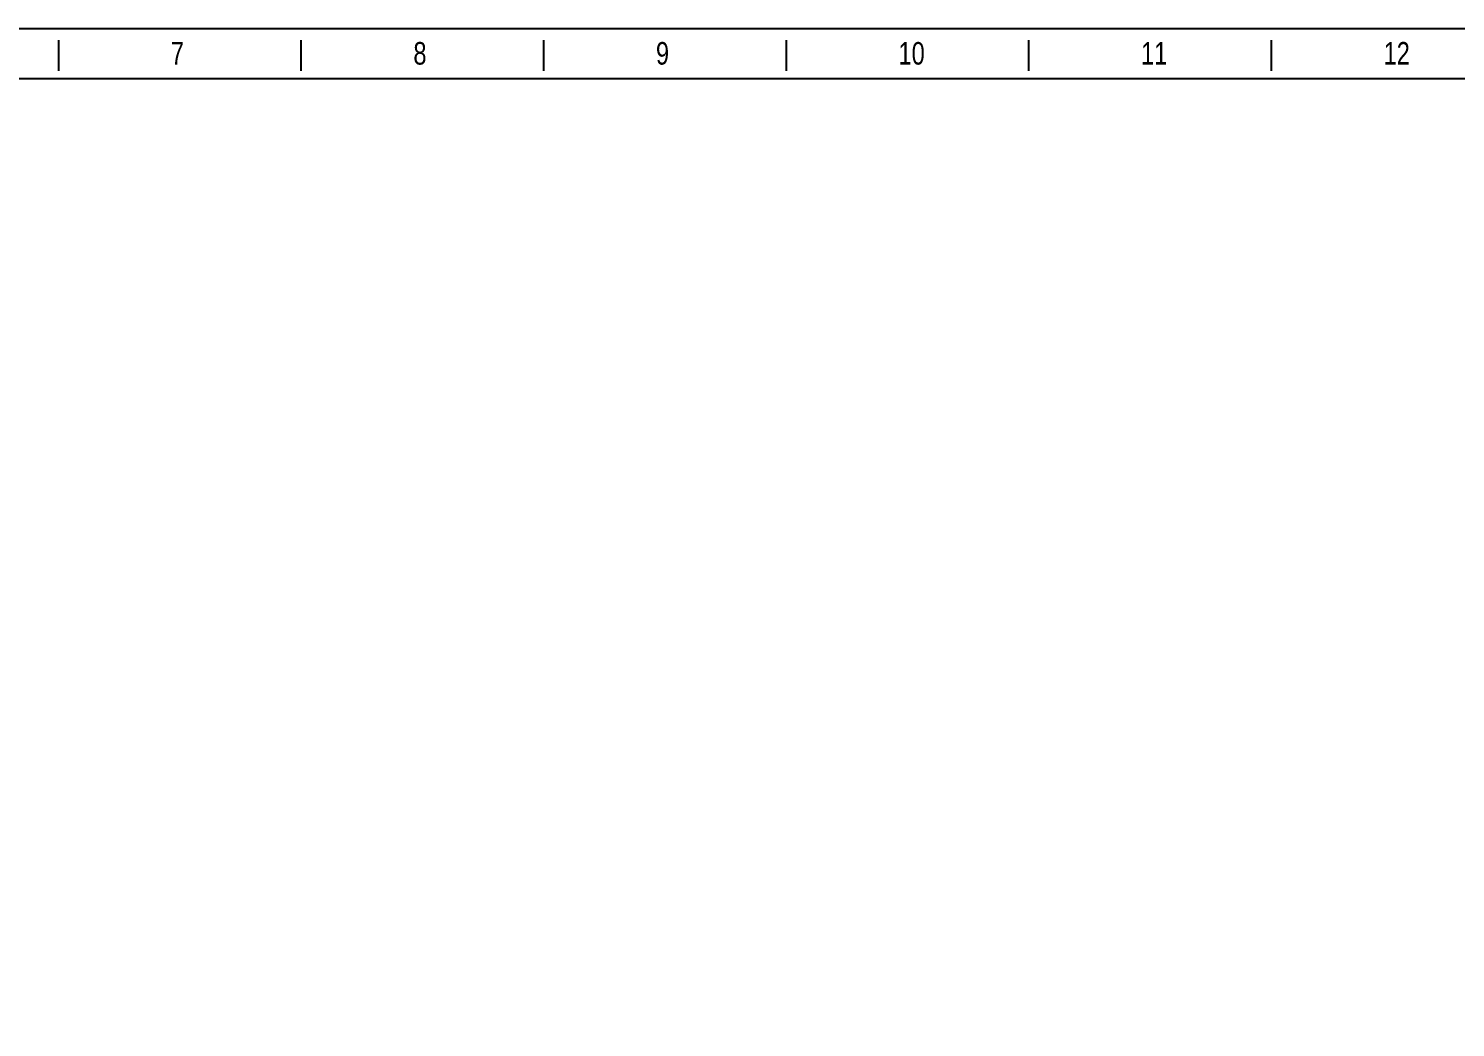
# Model space of a CAD drawing. Header units: millimetres. Extents: x -3132 to 28633, y 682 to 5849.
# Drawn here: x 15016 to 16998, y 2075 to 3462 of the extents above; entities that cross this region are included whole.
import ezdxf

# ---------------------------------------------------------------- set-up
doc = ezdxf.new("R2010")
doc.units = ezdxf.units.MM
doc.styles.add('CKSTANDARD', font='arial.ttf')
doc.styles.add('Roamns', font='romans.shx')

# ---------------------------------------------------------------- blocks, each defined once
blk = doc.blocks.new('standard template')
for p, q in [((18932.5408582965, 30728.1549699337), (18932.5408582965, 30325.40321991846)), ((22104.21088966171, 30728.1549699337), (22104.21088966171, 30325.40321991846)), ((25275.88092102688, 30728.1549699337), (25275.88092102688, 30325.40321991846)), ((28447.55095239169, 30728.1549699337), (28447.55095239169, 30325.40321991846)), ((31619.22098375725, 30728.1549699337), (31619.22098375725, 30325.40321991846)), ((34790.89101512246, 30728.1549699337), (34790.89101512246, 30325.40321991846))]:
    blk.add_line(p, q)
blk.add_lwpolyline([(37962.56104648763, 4700.323125238685), (-97.47932989458059, 4700.323125238685), (-97.47932989458059, 30879.18687618916), (37962.56104648763, 30879.18687618916)], close=True)
at = {"color": 7}
blk.add_lwpolyline([(456.3043263761064, 6673.618914033166), (456.3043263761064, 5963.862847771017), (456.3043263761064, 5254.106781508859), (456.3043263761064, 30225.88892618673), (37408.77739021536, 30225.88892618673), (37408.77739021536, 5254.106781508857)], dxfattribs=at)
at = {"style": 'CKSTANDARD', "width": 0.75}
for s, p in [('7', (20403.00837788457, 30407.94328304912)), ('8', (23574.67840924976, 30407.94328304912)), ('9', (26746.34844061533, 30407.94328304912)), ('10', (29918.01847198012, 30407.94328304912)), ('11', (33089.68850334453, 30407.94328304912)), ('12', (36261.35853471048, 30407.94328304912))]:
    blk.add_text(s, height=294.7531236609044, dxfattribs=at).set_placement(p)
at = {"style": 'Roamns'}
for tag, p in [('PAGE_NAME', (27465.9633492592, 7593.658508723252)), ('PROJECT_NAME', (27465.9633492592, 6883.902955160633)), ('DRAWN_NAME', (27465.9633492592, 6174.147903277361)), ('VERSION', (34240.97828400169, 6174.147903277361)), ('SELECT_DATA', (27465.9633492592, 5464.391825995019)), ('PAGE_NUMBER', (34240.97828400169, 5464.391992428408))]:
    blk.add_attdef(tag, p, '', height=284.520887302088, dxfattribs=at)

msp = doc.modelspace()

# ---------------------------------------------------------------- block references
at = {"lineweight": -3, "transparency": 33554595, "xscale": 0.1062003192476745, "yscale": 0.1062003192476745, "zscale": 0.1062003192476745}
msp.add_blockref('standard template', (13046.73212883947, 182.9119654504673), dxfattribs=at)

doc.saveas('drawing.dxf')
